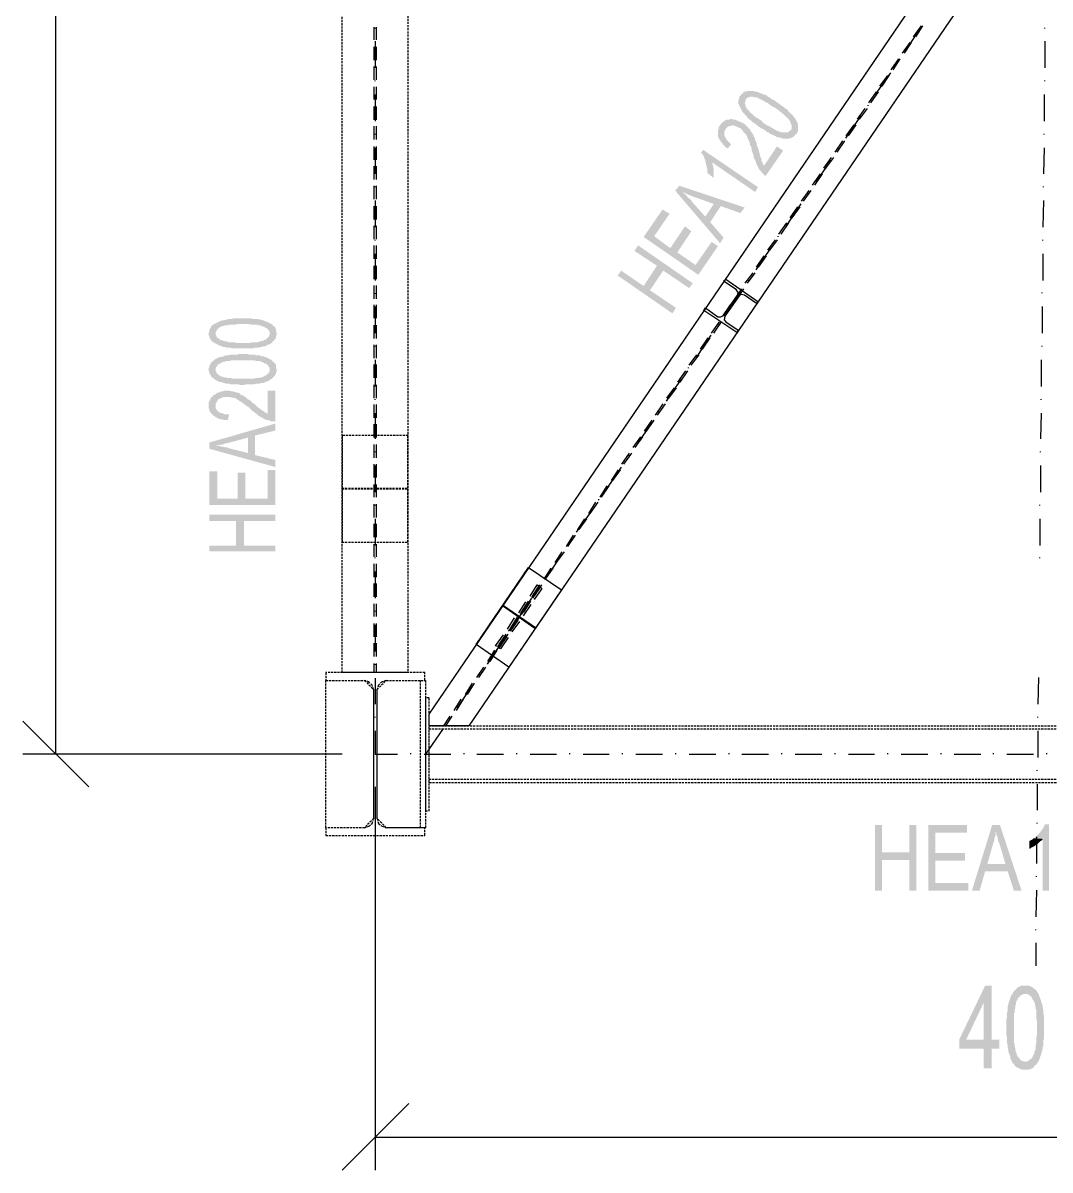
# Model space of a CAD drawing. Header units: metres. Extents: x 11 to 152679, y -40 to 137873.
# Drawn here: x 56058 to 59158, y 34102 to 37562 of the extents above; entities that cross this region are included whole.
import ezdxf

# ---------------------------------------------------------------- set-up
doc = ezdxf.new("R2010")
doc.units = ezdxf.units.M
doc.linetypes.add('HIDDEN', pattern=[9.525, 6.35, -3.175])
for name, color, linetype in [('CA3', 6, 'Continuous'), ('LAYER_1', 160, 'Continuous'), ('TR', 4, 'HIDDEN')]:
    doc.layers.add(name, color=color, linetype=linetype)

msp = doc.modelspace()

# ---------------------------------------------------------------- hatches: boundary and pattern name
at = {"layer": 'LAYER_1'}
for points in [[(58223.577, 37342.2588), (58221.4755, 37340.1401), (58219.3567, 37335.9199), (58219.3567, 37331.6824), (58217.238, 37327.4449), (58217.238, 37318.9872), (58223.577, 37306.2748), (58240.5269, 37331.6824), (58240.5269, 37333.8011), (58244.7643, 37335.9199), (58246.8658, 37338.0386), (58251.1033, 37338.0386), (58255.3408, 37340.1401), (58259.5782, 37340.1401), (58265.9172, 37338.0386), (58272.2734, 37338.0386), (58276.4937, 37335.9199), (58280.7311, 37333.8011), (58284.9686, 37331.6824), (58289.2061, 37329.5637), (58293.4435, 37327.4449), (58299.7825, 37323.2075), (58306.1387, 37321.106), (58310.3589, 37316.8685), (58323.0713, 37308.3936), (58325.1901, 37308.3936), (58331.5463, 37304.1733), (58337.8853, 37299.9359), (58342.1227, 37295.6984), (58348.4617, 37291.4609), (58356.9366, 37283.0032), (58361.1741, 37280.8845), (58363.2756, 37276.647), (58367.5131, 37274.5283), (58369.6318, 37270.2908), (58371.7505, 37268.1893), (58373.8693, 37263.9518), (58375.988, 37257.5956), (58378.1067, 37253.3582), (58378.1067, 37242.7817), (58375.988, 37238.5442), (58359.0554, 37213.1539), (58369.6318, 37213.1539), (58373.8693, 37215.2726), (58375.988, 37215.2726), (58380.2255, 37217.3741), (58384.463, 37219.4929), (58388.6832, 37223.7303), (58392.9207, 37227.9678), (58397.1409, 37236.4255), (58397.1409, 37257.5956), (58392.9207, 37266.0706), (58390.8019, 37270.2908), (58388.6832, 37274.5283), (58384.463, 37278.7657), (58382.327, 37283.0032), (58378.1067, 37287.2234), (58375.988, 37287.2234), (58373.8693, 37291.4609), (58369.6318, 37293.5796), (58367.5131, 37297.8171), (58363.2756, 37302.0546), (58359.0554, 37304.1733), (58354.8179, 37308.3936), (58348.4617, 37312.631), (58344.2242, 37314.7498), (58340.004, 37318.9872), (58333.6478, 37323.2075), (58331.5463, 37325.3262), (58325.1901, 37329.5637), (58318.8339, 37331.6824), (58314.5964, 37335.9199), (58310.3589, 37338.0386), (58306.1387, 37340.1401), (58301.9012, 37344.3776), (58297.681, 37346.4963), (58293.4435, 37346.4963), (58289.2061, 37348.6151), (58282.8499, 37350.7338), (58278.6296, 37352.8525), (58272.2734, 37354.9713), (58268.0359, 37354.9713), (58263.7985, 37357.09), (58244.7643, 37357.09), (58240.5269, 37354.9713), (58236.2894, 37354.9713), (58232.0519, 37352.8525), (58229.9332, 37348.6151), (58225.713, 37346.4963)], [(58223.577, 37306.2748), (58225.713, 37302.0546), (58229.9332, 37293.5796), (58234.1707, 37289.3422), (58238.3909, 37285.1219), (58238.3909, 37283.0032), (58242.6284, 37280.8845), (58244.7643, 37276.647), (58248.9846, 37272.4095), (58253.222, 37270.2908), (58257.4423, 37266.0706), (58261.6797, 37261.8331), (58265.9172, 37259.7144), (58272.2734, 37255.4769), (58276.4937, 37251.2567), (58282.8499, 37247.0192), (58284.9686, 37244.9005), (58291.3076, 37242.7817), (58297.681, 37238.5442), (58301.9012, 37234.3068), (58308.2574, 37232.2053), (58312.4949, 37227.9678), (58318.8339, 37225.8491), (58323.0713, 37223.7303), (58327.3088, 37221.6116), (58331.5463, 37219.4929), (58335.7665, 37217.3741), (58342.1227, 37217.3741), (58346.3602, 37215.2726), (58348.4617, 37215.2726), (58352.6992, 37213.1539), (58359.0554, 37213.1539), (58375.988, 37238.5442), (58373.8693, 37238.5442), (58369.6318, 37234.3068), (58365.4116, 37232.2053), (58346.3602, 37232.2053), (58344.2242, 37234.3068), (58340.004, 37234.3068), (58335.7665, 37236.4255), (58331.5463, 37238.5442), (58327.3088, 37240.663), (58320.9526, 37244.9005), (58316.7151, 37247.0192), (58310.3589, 37251.2567), (58304.02, 37253.3582), (58291.3076, 37261.8331), (58289.2061, 37266.0706), (58276.4937, 37274.5283), (58272.2734, 37276.647), (58265.9172, 37280.8845), (58261.6797, 37285.1219), (58257.4423, 37289.3422), (58253.222, 37291.4609), (58251.1033, 37295.6984), (58246.8658, 37299.9359), (58244.7643, 37302.0546), (58242.6284, 37304.1733), (58238.3909, 37312.631), (58238.3909, 37316.8685), (58236.2894, 37321.106), (58238.3909, 37325.3262), (58238.3909, 37327.4449), (58240.5269, 37331.6824)], [(58162.2026, 37253.3582), (58160.0839, 37251.2567), (58157.9651, 37247.0192), (58157.9651, 37242.7817), (58155.8464, 37238.5442), (58155.8464, 37219.4929), (58160.0839, 37211.0352), (58162.2026, 37208.9164), (58164.3213, 37204.679), (58168.5588, 37200.4415), (58170.6603, 37196.2213), (58174.8978, 37191.9838), (58179.1353, 37187.7463), (58185.4742, 37183.5088), (58196.0679, 37196.2213), (58191.8477, 37200.4415), (58187.6102, 37204.679), (58181.254, 37211.0352), (58179.1353, 37215.2726), (58174.8978, 37223.7303), (58174.8978, 37234.3068), (58179.1353, 37242.7817), (58198.1866, 37272.4095), (58193.9492, 37272.4095), (58189.7117, 37270.2908), (58181.254, 37270.2908), (58177.0165, 37268.1893), (58174.8978, 37266.0706), (58170.6603, 37263.9518), (58164.3213, 37257.5956)], [(58198.1866, 37272.4095), (58179.1353, 37242.7817), (58181.254, 37244.9005), (58185.4742, 37249.1379), (58189.7117, 37251.2567), (58193.9492, 37251.2567), (58198.1866, 37253.3582), (58202.4241, 37253.3582), (58208.7631, 37251.2567), (58213.0005, 37249.1379), (58217.238, 37247.0192), (58223.577, 37244.9005), (58225.713, 37242.7817), (58229.9332, 37238.5442), (58232.0519, 37234.3068), (58236.2894, 37230.0865), (58240.5269, 37225.8491), (58242.6284, 37221.6116), (58244.7643, 37217.3741), (58244.7643, 37215.2726), (58248.9846, 37206.7977), (58251.1033, 37202.5602), (58251.1033, 37198.34), (58253.222, 37194.1025), (58255.3408, 37189.8651), (58257.4423, 37183.5088), (58257.4423, 37177.1699), (58259.5782, 37172.9324), (58261.6797, 37166.5762), (58263.7985, 37162.356), (58263.7985, 37155.9998), (58268.0359, 37147.5248), (58270.1547, 37143.3046), (58270.1547, 37139.0671), (58272.2734, 37136.9484), (58276.4937, 37128.4734), (58278.6296, 37124.2532), (58280.7311, 37120.0157), (58284.9686, 37115.7783), (58287.0873, 37111.5408), (58289.2061, 37111.5408), (58291.3076, 37107.3206), (58295.545, 37103.0831), (58299.7825, 37100.9644), (58352.6992, 37177.1699), (58333.6478, 37189.8651), (58295.545, 37132.7109), (58291.3076, 37136.9484), (58289.2061, 37143.3046), (58287.0873, 37147.5248), (58287.0873, 37151.7623), (58284.9686, 37155.9998), (58282.8499, 37160.2372), (58282.8499, 37164.4575), (58278.6296, 37177.1699), (58278.6296, 37179.2886), (58276.4937, 37185.6276), (58274.3921, 37189.8651), (58272.2734, 37196.2213), (58272.2734, 37200.4415), (58270.1547, 37204.679), (58268.0359, 37208.9164), (58268.0359, 37213.1539), (58265.9172, 37217.3741), (58263.7985, 37219.4929), (58263.7985, 37221.6116), (58261.6797, 37225.8491), (58259.5782, 37230.0865), (58255.3408, 37234.3068), (58251.1033, 37242.7817), (58248.9846, 37244.9005), (58244.7643, 37249.1379), (58242.6284, 37251.2567), (58238.3909, 37255.4769), (58232.0519, 37259.7144), (58227.8145, 37261.8331), (58223.577, 37263.9518), (58217.238, 37266.0706), (58213.0005, 37268.1893), (58208.7631, 37270.2908), (58204.5256, 37270.2908)], [(58111.4047, 37179.2886), (58105.0485, 37170.8137), (58105.0485, 37168.6949), (58109.2859, 37166.5762), (58111.4047, 37162.356), (58113.5234, 37158.1185), (58115.6421, 37151.7623), (58117.7437, 37147.5248), (58117.7437, 37143.3046), (58119.8796, 37139.0671), (58119.8796, 37134.8296), (58121.9811, 37130.5922), (58121.9811, 37126.3719), (58124.0999, 37122.1345), (58138.931, 37141.1859), (58268.0359, 37052.2852), (58276.4937, 37067.0991)], [(58124.0999, 37122.1345), (58124.0999, 37109.4393), (58143.1512, 37094.6082), (58143.1512, 37122.1345), (58141.0325, 37128.4734), (58141.0325, 37132.7109), (58138.931, 37136.9484), (58138.931, 37141.1859)], [(58039.4366, 37071.3365), (58026.7242, 37056.5226), (58162.2026, 36897.7726), (58172.7963, 36914.7053), (58132.5576, 36961.2657), (58164.3213, 37009.9449), (58117.7437, 36978.1984), (58077.5394, 37022.6401), (58077.5394, 37024.7588), (58073.3019, 37028.9963), (58069.0645, 37033.2338), (58064.827, 37035.3525), (58062.7255, 37039.59), (58058.488, 37043.8102), (58054.2505, 37048.0477), (58050.0131, 37052.2852)], [(58039.4366, 37071.3365), (58050.0131, 37052.2852), (58054.2505, 37050.1664), (58058.488, 37048.0477), (58062.7255, 37045.929), (58066.963, 37043.8102), (58073.3019, 37041.6915), (58077.5394, 37039.59), (58083.8784, 37037.4713), (58090.2346, 37035.3525), (58143.1512, 37016.3011), (58117.7437, 36978.1984), (58164.3213, 37009.9449), (58223.577, 36988.7748), (58236.2894, 37005.7075)], [(57988.6387, 36999.3685), (57931.4846, 36916.8068), (58096.5908, 36802.5157), (58155.8464, 36889.2977), (58136.795, 36901.9929), (58088.1158, 36832.1436), (58033.0977, 36870.2463), (58075.4207, 36933.7567), (58056.3693, 36948.5706), (58011.9103, 36882.9415), (57963.2311, 36918.9255), (58009.8088, 36986.6733)], [(57914.5519, 36891.4164), (57903.9755, 36874.4838), (57971.7061, 36830.0248), (57931.4846, 36768.6505), (57990.7574, 36815.2109), (58069.0645, 36762.2942), (58079.6409, 36777.1082)], [(57863.754, 36815.2109), (57853.1603, 36800.397), (58018.2665, 36686.106), (58028.8602, 36703.0386), (57950.5359, 36755.9553), (57990.7574, 36815.2109), (57931.4846, 36768.6505)], [(56619.1616, 36624.7144), (56619.1616, 36620.4769), (56621.2631, 36616.2567), (56621.2631, 36614.1379), (56625.5005, 36605.663), (56627.6193, 36603.5442), (56631.8567, 36599.3068), (56636.077, 36597.2053), (56640.3145, 36595.0865), (56640.3145, 36631.0706), (56642.4332, 36633.1893), (56644.5519, 36637.4095), (56646.6707, 36639.5283), (56650.8909, 36643.7657), (56655.1284, 36645.8845), (56657.2643, 36645.8845), (56659.3658, 36648.0032), (56663.6033, 36648.0032), (56667.8408, 36650.1219), (56676.2985, 36650.1219), (56680.5359, 36652.2234), (56699.5873, 36652.2234), (56705.9435, 36654.3422), (56737.6901, 36654.3422), (56746.1478, 36652.2234), (56763.0977, 36652.2234), (56767.3179, 36650.1219), (56773.6741, 36650.1219), (56777.9116, 36648.0032), (56780.0131, 36648.0032), (56784.2505, 36645.8845), (56786.3693, 36645.8845), (56788.488, 36643.7657), (56792.7255, 36641.647), (56796.963, 36639.5283), (56799.0645, 36635.2908), (56801.1832, 36633.1893), (56803.3019, 36628.9518), (56803.3019, 36624.7144), (56805.4207, 36595.0865), (56809.6409, 36597.2053), (56811.7769, 36601.4255), (56816.0143, 36603.5442), (56818.1158, 36607.7817), (56820.2346, 36609.9005), (56822.3533, 36614.1379), (56822.3533, 36618.3582), (56824.472, 36620.4769), (56824.472, 36626.8331), (56822.3533, 36631.0706), (56822.3533, 36637.4095), (56820.2346, 36641.647), (56818.1158, 36645.8845), (56813.8784, 36648.0032), (56811.7769, 36650.1219), (56811.7769, 36652.2234), (56807.5394, 36654.3422), (56803.3019, 36656.4609), (56799.0645, 36658.5796), (56794.827, 36660.6984), (56788.488, 36662.8171), (56784.2505, 36664.9359), (56777.9116, 36667.0546), (56773.6741, 36667.0546), (56767.3179, 36669.1733), (56752.504, 36669.1733), (56746.1478, 36671.2748), (56693.2311, 36671.2748), (56688.9937, 36669.1733), (56678.4172, 36669.1733), (56674.1797, 36667.0546), (56669.9423, 36667.0546), (56663.6033, 36664.9359), (56659.3658, 36664.9359), (56653.0269, 36662.8171), (56648.7894, 36660.6984), (56644.5519, 36658.5796), (56640.3145, 36656.4609), (56636.077, 36654.3422), (56631.8567, 36652.2234), (56627.6193, 36648.0032), (56625.5005, 36645.8845), (56625.5005, 36643.7657), (56623.3818, 36641.647), (56621.2631, 36637.4095), (56621.2631, 36633.1893), (56619.1616, 36628.9518)], [(56640.3145, 36595.0865), (56644.5519, 36592.9678), (56648.7894, 36590.8491), (56653.0269, 36588.7303), (56659.3658, 36586.6116), (56663.6033, 36584.4929), (56669.9423, 36584.4929), (56674.1797, 36582.3741), (56684.7734, 36582.3741), (56691.1296, 36580.2726), (56752.504, 36580.2726), (56756.7242, 36582.3741), (56769.4366, 36582.3741), (56773.6741, 36584.4929), (56777.9116, 36584.4929), (56784.2505, 36586.6116), (56788.488, 36586.6116), (56792.7255, 36588.7303), (56796.963, 36590.8491), (56799.0645, 36592.9678), (56803.3019, 36592.9678), (56805.4207, 36595.0865), (56803.3019, 36624.7144), (56803.3019, 36620.4769), (56801.1832, 36618.3582), (56799.0645, 36614.1379), (56794.827, 36612.0192), (56792.7255, 36607.7817), (56786.3693, 36605.663), (56784.2505, 36603.5442), (56780.0131, 36603.5442), (56775.7756, 36601.4255), (56771.5554, 36601.4255), (56767.3179, 36599.3068), (56750.3853, 36599.3068), (56744.0463, 36597.2053), (56701.7061, 36597.2053), (56695.3499, 36599.3068), (56678.4172, 36599.3068), (56674.1797, 36601.4255), (56667.8408, 36601.4255), (56663.6033, 36603.5442), (56661.4846, 36603.5442), (56657.2643, 36605.663), (56653.0269, 36605.663), (56650.8909, 36609.9005), (56646.6707, 36612.0192), (56642.4332, 36614.1379), (56642.4332, 36618.3582), (56640.3145, 36622.5956), (56640.3145, 36624.7144)], [(56619.1616, 36516.7623), (56619.1616, 36512.5248), (56621.2631, 36508.3046), (56621.2631, 36504.0671), (56623.3818, 36501.9484), (56627.6193, 36493.4734), (56631.8567, 36491.3719), (56636.077, 36487.1345), (56640.3145, 36485.0157), (56640.3145, 36520.9998), (56642.4332, 36525.2372), (56644.5519, 36527.356), (56646.6707, 36531.5762), (56655.1284, 36535.8137), (56657.2643, 36537.9324), (56659.3658, 36537.9324), (56663.6033, 36540.0511), (56667.8408, 36540.0511), (56672.0782, 36542.1699), (56680.5359, 36542.1699), (56686.8921, 36544.2886), (56756.7242, 36544.2886), (56763.0977, 36542.1699), (56773.6741, 36542.1699), (56777.9116, 36540.0511), (56780.0131, 36540.0511), (56784.2505, 36537.9324), (56786.3693, 36535.8137), (56788.488, 36535.8137), (56792.7255, 36533.6949), (56796.963, 36529.4575), (56799.0645, 36527.356), (56801.1832, 36523.1185), (56803.3019, 36520.9998), (56803.3019, 36516.7623), (56805.4207, 36487.1345), (56809.6409, 36489.2532), (56811.7769, 36491.3719), (56816.0143, 36495.5922), (56818.1158, 36497.7109), (56820.2346, 36501.9484), (56822.3533, 36504.0671), (56822.3533, 36508.3046), (56824.472, 36512.5248), (56824.472, 36516.7623), (56822.3533, 36520.9998), (56822.3533, 36529.4575), (56820.2346, 36533.6949), (56818.1158, 36535.8137), (56813.8784, 36540.0511), (56807.5394, 36546.3901), (56803.3019, 36548.5088), (56799.0645, 36550.6276), (56794.827, 36552.7463), (56788.488, 36554.8651), (56784.2505, 36556.9838), (56777.9116, 36556.9838), (56773.6741, 36559.1025), (56763.0977, 36559.1025), (56758.8602, 36561.2213), (56741.9103, 36561.2213), (56735.5713, 36563.34), (56710.181, 36563.34), (56705.9435, 36561.2213), (56682.6547, 36561.2213), (56678.4172, 36559.1025), (56669.9423, 36559.1025), (56663.6033, 36556.9838), (56659.3658, 36554.8651), (56653.0269, 36554.8651), (56648.7894, 36552.7463), (56644.5519, 36550.6276), (56640.3145, 36548.5088), (56636.077, 36546.3901), (56631.8567, 36542.1699), (56627.6193, 36540.0511), (56623.3818, 36531.5762), (56621.2631, 36529.4575), (56621.2631, 36525.2372), (56619.1616, 36520.9998)], [(56640.3145, 36485.0157), (56644.5519, 36482.897), (56648.7894, 36480.7783), (56653.0269, 36478.6595), (56659.3658, 36478.6595), (56663.6033, 36476.5408), (56665.722, 36476.5408), (56669.9423, 36474.4393), (56680.5359, 36474.4393), (56684.7734, 36472.3206), (56708.045, 36472.3206), (56714.4012, 36470.2018), (56724.9949, 36470.2018), (56731.3339, 36472.3206), (56756.7242, 36472.3206), (56763.0977, 36474.4393), (56773.6741, 36474.4393), (56777.9116, 36476.5408), (56784.2505, 36476.5408), (56788.488, 36478.6595), (56792.7255, 36480.7783), (56796.963, 36480.7783), (56799.0645, 36482.897), (56803.3019, 36485.0157), (56805.4207, 36487.1345), (56803.3019, 36516.7623), (56803.3019, 36512.5248), (56801.1832, 36508.3046), (56799.0645, 36506.1859), (56794.827, 36501.9484), (56792.7255, 36499.8296), (56786.3693, 36497.7109), (56784.2505, 36495.5922), (56780.0131, 36493.4734), (56775.7756, 36493.4734), (56771.5554, 36491.3719), (56760.9617, 36491.3719), (56756.7242, 36489.2532), (56688.9937, 36489.2532), (56684.7734, 36491.3719), (56674.1797, 36491.3719), (56667.8408, 36493.4734), (56663.6033, 36493.4734), (56661.4846, 36495.5922), (56657.2643, 36495.5922), (56653.0269, 36497.7109), (56650.8909, 36499.8296), (56646.6707, 36501.9484), (56642.4332, 36506.1859), (56642.4332, 36508.3046), (56640.3145, 36512.5248), (56640.3145, 36516.7623)], [(56619.1616, 36408.8102), (56619.1616, 36400.3525), (56621.2631, 36396.1151), (56621.2631, 36391.8776), (56623.3818, 36389.7588), (56625.5005, 36385.5386), (56627.6193, 36383.4199), (56631.8567, 36379.1824), (56633.9755, 36377.0637), (56638.213, 36374.9449), (56640.3145, 36372.8262), (56644.5519, 36370.7075), (56648.7894, 36368.606), (56655.1284, 36366.4872), (56659.3658, 36366.4872), (56665.722, 36364.3685), (56676.2985, 36364.3685), (56680.5359, 36381.3011), (56667.8408, 36381.3011), (56663.6033, 36383.4199), (56659.3658, 36385.5386), (56655.1284, 36385.5386), (56650.8909, 36387.6401), (56648.7894, 36389.7588), (56644.5519, 36393.9963), (56642.4332, 36396.1151), (56640.3145, 36400.3525), (56640.3145, 36442.6755), (56636.077, 36440.5568), (56631.8567, 36438.4553), (56629.738, 36434.2178), (56625.5005, 36432.0991), (56623.3818, 36427.8616), (56623.3818, 36425.7429), (56621.2631, 36421.5226), (56619.1616, 36417.2852), (56619.1616, 36413.0477)], [(56640.3145, 36442.6755), (56640.3145, 36408.8102), (56640.3145, 36415.1664), (56642.4332, 36417.2852), (56644.5519, 36421.5226), (56646.6707, 36425.7429), (56648.7894, 36427.8616), (56650.8909, 36427.8616), (56655.1284, 36429.9803), (56663.6033, 36434.2178), (56682.6547, 36434.2178), (56688.9937, 36432.0991), (56693.2311, 36432.0991), (56699.5873, 36429.9803), (56703.8076, 36427.8616), (56705.9435, 36425.7429), (56710.181, 36423.6241), (56712.2825, 36421.5226), (56716.52, 36419.4039), (56720.7574, 36417.2852), (56724.9949, 36413.0477), (56729.2151, 36410.929), (56733.4526, 36406.6915), (56737.6901, 36404.59), (56741.9103, 36400.3525), (56746.1478, 36396.1151), (56750.3853, 36391.8776), (56754.6227, 36389.7588), (56758.8602, 36385.5386), (56763.0977, 36383.4199), (56765.1992, 36381.3011), (56769.4366, 36377.0637), (56773.6741, 36374.9449), (56775.7756, 36372.8262), (56780.0131, 36372.8262), (56784.2505, 36368.606), (56788.488, 36366.4872), (56792.7255, 36364.3685), (56799.0645, 36364.3685), (56803.3019, 36362.2498), (56809.6409, 36360.131), (56820.2346, 36360.131), (56820.2346, 36453.2692), (56796.963, 36453.2692), (56796.963, 36383.4199), (56792.7255, 36385.5386), (56788.488, 36387.6401), (56784.2505, 36391.8776), (56782.1318, 36391.8776), (56780.0131, 36393.9963), (56775.7756, 36396.1151), (56771.5554, 36400.3525), (56767.3179, 36402.4713), (56763.0977, 36406.6915), (56758.8602, 36410.929), (56756.7242, 36413.0477), (56752.504, 36415.1664), (56748.2665, 36419.4039), (56744.0463, 36423.6241), (56739.8088, 36425.7429), (56735.5713, 36427.8616), (56731.3339, 36432.0991), (56729.2151, 36434.2178), (56724.9949, 36436.3365), (56722.8589, 36438.4553), (56720.7574, 36438.4553), (56716.52, 36440.5568), (56712.2825, 36444.7942), (56708.045, 36446.913), (56703.8076, 36446.913), (56699.5873, 36449.0317), (56697.4686, 36449.0317), (56691.1296, 36451.1505), (56686.8921, 36451.1505), (56680.5359, 36453.2692), (56667.8408, 36453.2692), (56663.6033, 36451.1505), (56657.2643, 36451.1505), (56653.0269, 36449.0317), (56648.7894, 36446.913), (56644.5519, 36446.913)], [(56621.2631, 36296.6379), (56640.3145, 36286.0442), (56644.5519, 36288.163), (56648.7894, 36288.163), (56655.1284, 36290.2817), (56659.3658, 36290.2817), (56665.722, 36292.4005), (56669.9423, 36294.5192), (56676.2985, 36294.5192), (56682.6547, 36296.6379), (56737.6901, 36311.4518), (56737.6901, 36264.8741), (56758.8602, 36317.7908), (56820.2346, 36332.6219), (56820.2346, 36353.7748)], [(56621.2631, 36296.6379), (56621.2631, 36277.5865), (56820.2346, 36222.5511), (56820.2346, 36243.7213), (56758.8602, 36258.5352), (56758.8602, 36317.7908), (56737.6901, 36264.8741), (56678.4172, 36279.7053), (56674.1797, 36281.8068), (56667.8408, 36281.8068), (56663.6033, 36283.9255), (56657.2643, 36283.9255), (56653.0269, 36286.0442), (56640.3145, 36286.0442)], [(56621.2631, 36209.856), (56621.2631, 36108.2429), (56820.2346, 36108.2429), (56820.2346, 36214.0762), (56796.963, 36214.0762), (56796.963, 36127.2942), (56729.2151, 36127.2942), (56729.2151, 36205.6185), (56705.9435, 36205.6185), (56705.9435, 36127.2942), (56644.5519, 36127.2942), (56644.5519, 36209.856)], [(56621.2631, 36078.6151), (56621.2631, 36059.5637), (56701.7061, 36059.5637), (56701.7061, 35985.4769), (56724.9949, 36059.5637), (56820.2346, 36059.5637), (56820.2346, 36078.6151)], [(56621.2631, 35985.4769), (56621.2631, 35968.5442), (56820.2346, 35968.5442), (56820.2346, 35985.4769), (56724.9949, 35985.4769), (56724.9949, 36059.5637), (56701.7061, 35985.4769)], [(58651.1478, 35143.0477), (58629.9949, 35143.0477), (58629.9949, 34944.0762), (58651.1478, 34944.0762), (58651.1478, 35037.2144), (58733.6923, 35037.2144), (58651.1478, 35060.5032)], [(58754.8796, 35143.0477), (58733.6923, 35143.0477), (58733.6923, 35060.5032), (58651.1478, 35060.5032), (58733.6923, 35037.2144), (58733.6923, 34944.0762), (58754.8796, 34944.0762)], [(58907.2734, 35143.0477), (58790.8464, 35143.0477), (58790.8464, 34944.0762), (58911.4937, 34944.0762), (58911.4937, 34967.3651), (58812.0165, 34967.3651), (58812.0165, 35035.0956), (58900.9172, 35035.0956), (58900.9172, 35058.3845), (58812.0165, 35058.3845), (58812.0165, 35119.7588), (58907.2734, 35119.7588)], [(59006.7505, 35143.0477), (58983.4617, 35143.0477), (58922.0873, 34944.0762), (58945.3589, 34944.0762), (58962.3088, 35003.3491), (59030.0394, 35003.3491), (58968.6478, 35024.5192), (58985.5977, 35083.7748), (58985.5977, 35085.8936), (58987.6992, 35090.131), (58989.8179, 35096.4872), (58989.8179, 35100.7075), (58991.9366, 35107.0637), (58994.0554, 35111.3011), (58994.0554, 35121.8776)], [(59006.7505, 35143.0477), (58994.0554, 35121.8776), (58996.1741, 35119.7588), (58996.1741, 35113.4199), (59000.4116, 35104.9449), (59000.4116, 35098.606), (59002.5131, 35092.2498), (59004.6318, 35088.0123), (59006.7505, 35081.6733), (59023.6832, 35024.5192), (58968.6478, 35024.5192), (59030.0394, 35003.3491), (59049.0908, 34944.0762), (59072.3796, 34944.0762)], [(59154.9241, 35145.1664), (59142.2117, 35145.1664), (59142.2117, 35143.0477), (59140.1102, 35138.8102), (59137.9742, 35134.59), (59135.8727, 35130.3525), (59131.6353, 35126.1151), (59129.5165, 35121.8776), (59125.2963, 35117.6401), (59116.8213, 35109.1824), (59112.5839, 35104.9449), (59108.3464, 35102.8262), (59135.8727, 35100.7075), (59135.8727, 34944.0762), (59154.9241, 34944.0762)], [(59108.3464, 35102.8262), (59104.1089, 35098.606), (59099.8887, 35096.4872), (59095.6512, 35094.3685), (59095.6512, 35071.0796), (59097.77, 35071.0796), (59099.8887, 35073.1984), (59104.1089, 35075.3171), (59108.3464, 35077.4359), (59112.5839, 35079.5546), (59116.8213, 35083.7748), (59121.0588, 35085.8936), (59125.2963, 35090.131), (59129.5165, 35094.3685), (59133.754, 35096.4872), (59135.8727, 35100.7075)], [(58981.3602, 34658.34), (58962.3088, 34658.34), (58883.9846, 34495.3525), (58883.9846, 34467.8262), (58958.0713, 34467.8262), (58958.0713, 34408.5706), (58981.3602, 34408.5706), (58981.3602, 34467.8262), (59004.6318, 34467.8262), (59004.6318, 34495.3525), (58905.1547, 34495.3525), (58958.0713, 34607.5248)], [(58981.3602, 34658.34), (58958.0713, 34607.5248), (58958.0713, 34495.3525), (58905.1547, 34495.3525), (58981.3602, 34495.3525)], [(59082.9561, 34658.34), (59072.3796, 34658.34), (59068.1421, 34656.2213), (59063.9047, 34654.1025), (59059.6672, 34651.9838), (59055.4297, 34647.7463), (59051.1923, 34643.5088), (59046.972, 34639.2886), (59044.8533, 34632.9324), (59089.295, 34632.9324), (59093.5325, 34630.8137), (59097.77, 34626.5762), (59102.0074, 34624.4575), (59104.1089, 34618.1185), (59108.3464, 34613.881), (59108.3464, 34611.7623), (59112.5839, 34603.3046), (59112.5839, 34599.0671), (59114.7026, 34594.8296), (59114.7026, 34588.4734), (59116.8213, 34582.1345), (59116.8213, 34558.8456), (59118.9401, 34550.3879), (59118.9401, 34510.1664), (59116.8213, 34501.6915), (59116.8213, 34486.8776), (59114.7026, 34478.4199), (59114.7026, 34467.8262), (59112.5839, 34461.4872), (59110.4651, 34457.2498), (59110.4651, 34453.0123), (59108.3464, 34448.7748), (59106.2449, 34446.6733), (59104.1089, 34440.3171), (59099.8887, 34436.0796), (59095.6512, 34433.9609), (59091.431, 34429.7234), (59087.1935, 34429.7234), (59082.9561, 34427.6219), (59044.8533, 34425.5032), (59049.0908, 34421.2657), (59051.1923, 34417.0283), (59055.4297, 34412.7908), (59059.6672, 34410.6893), (59063.9047, 34408.5706), (59068.1421, 34406.4518), (59072.3796, 34404.3331), (59093.5325, 34404.3331), (59099.8887, 34406.4518), (59104.1089, 34408.5706), (59108.3464, 34410.6893), (59110.4651, 34414.9095), (59114.7026, 34419.147), (59116.8213, 34419.147), (59118.9401, 34423.3845), (59123.1603, 34429.7234), (59125.2963, 34433.9609), (59127.3978, 34440.3171), (59129.5165, 34446.6733), (59131.6353, 34453.0123), (59133.754, 34459.3685), (59133.754, 34461.4872), (59135.8727, 34467.8262), (59135.8727, 34472.0637), (59137.9742, 34478.4199), (59137.9742, 34493.2338), (59140.1102, 34499.59), (59140.1102, 34565.2018), (59137.9742, 34573.6595), (59137.9742, 34584.2532), (59135.8727, 34590.5922), (59135.8727, 34596.9484), (59133.754, 34603.3046), (59131.6353, 34609.6436), (59129.5165, 34615.9998), (59127.3978, 34622.356), (59125.2963, 34626.5762), (59123.1603, 34632.9324), (59118.9401, 34639.2886), (59116.8213, 34643.5088), (59112.5839, 34647.7463), (59108.3464, 34649.8651), (59106.2449, 34651.9838), (59102.0074, 34654.1025), (59097.77, 34656.2213), (59093.5325, 34658.34), (59089.295, 34658.34)], [(59044.8533, 34632.9324), (59040.6158, 34628.6949), (59038.5143, 34622.356), (59036.3784, 34615.9998), (59034.2769, 34609.6436), (59032.1409, 34603.3046), (59032.1409, 34601.1859), (59030.0394, 34594.8296), (59030.0394, 34582.1345), (59027.9207, 34575.7783), (59027.9207, 34563.0831), (59025.8019, 34554.6082), (59025.8019, 34510.1664), (59027.9207, 34501.6915), (59027.9207, 34486.8776), (59030.0394, 34478.4199), (59030.0394, 34472.0637), (59032.1409, 34465.7075), (59032.1409, 34459.3685), (59034.2769, 34453.0123), (59036.3784, 34448.7748), (59038.5143, 34442.4359), (59038.5143, 34438.1984), (59042.7346, 34429.7234), (59044.8533, 34425.5032), (59082.9561, 34427.6219), (59080.8373, 34429.7234), (59076.5999, 34429.7234), (59068.1421, 34433.9609), (59066.0234, 34438.1984), (59061.7859, 34442.4359), (59057.5485, 34448.7748), (59057.5485, 34453.0123), (59055.4297, 34457.2498), (59053.3282, 34463.606), (59053.3282, 34467.8262), (59051.1923, 34474.1824), (59051.1923, 34480.5386), (59049.0908, 34486.8776), (59049.0908, 34571.5408), (59051.1923, 34577.897), (59051.1923, 34584.2532), (59053.3282, 34590.5922), (59053.3282, 34596.9484), (59055.4297, 34603.3046), (59055.4297, 34607.5248), (59061.7859, 34620.2372), (59066.0234, 34624.4575), (59070.2437, 34628.6949), (59074.4811, 34630.8137), (59078.7186, 34632.9324), (59082.9561, 34632.9324)]]:
    msp.add_hatch(color=7, dxfattribs=at).paths.add_polyline_path(points, is_closed=False)

# ---------------------------------------------------------------- linework, layer by layer
at = {"layer": 'CA3'}
msp.add_lwpolyline([(57283.7894, 35477.4803), (60894.8179, 40771.2657), (61015.4651, 40771.2657), (61015.4651, 40735.2817), (57404.4366, 35441.4963), (57283.7894, 35441.4963)], close=True, dxfattribs=at)
at = {"layer": 'LAYER_1', "color": 7}
for p, q in [((56157.7255, 35356.8331), (56157.7255, 40855.929)), ((57118.6832, 37511.6025), (57118.6832, 37549.7053)), ((57125.0394, 37511.6025), (57125.0394, 37549.7053)), ((58746.4047, 37520.0602), (58769.6935, 37553.9255)), ((58752.7437, 37520.0602), (58773.931, 37553.9255)), ((57120.8019, 37545.4678), (57120.8019, 37547.5865)), ((58765.4561, 37545.4678), (58721.0143, 37477.7372)), ((59142.2117, 37545.4678), (59142.2117, 37547.5865)), ((57118.6832, 37450.2109), (57118.6832, 37490.4324)), ((57120.8019, 37507.3651), (57120.8019, 37426.9393)), ((57125.0394, 37450.2109), (57125.0394, 37490.4324)), ((58712.5394, 37471.381), (58735.8282, 37503.1276)), ((58718.8784, 37471.381), (58740.0485, 37503.1276)), ((59142.2117, 37507.3651), (59142.2117, 37426.9393)), ((58678.6741, 37420.5831), (58701.963, 37454.4484)), ((58685.0131, 37420.5831), (58706.1832, 37454.4484)), ((58697.7255, 37445.9734), (58697.7255, 37448.0922)), ((57118.6832, 37390.9553), (57118.6832, 37431.1595)), ((57125.0394, 37390.9553), (57125.0394, 37431.1595)), ((58676.5554, 37412.1082), (58629.9949, 37346.4963)), ((57120.8019, 37386.7178), (57120.8019, 37388.8365)), ((58644.8088, 37371.9039), (58668.0977, 37403.6505)), ((58651.1478, 37371.9039), (58672.3179, 37403.6505)), ((59142.2117, 37386.7178), (59142.2117, 37388.8365)), ((57118.6832, 37331.6824), (57118.6832, 37369.7852)), ((57120.8019, 37346.4963), (57120.8019, 37266.0706)), ((57125.0394, 37331.6824), (57125.0394, 37369.7852)), ((58610.9435, 37321.106), (58634.2151, 37354.9713)), ((58617.2825, 37321.106), (58640.5713, 37354.9713)), ((59140.1102, 37346.4963), (59140.1102, 37266.0706)), ((57118.6832, 37270.2908), (57118.6832, 37310.5123)), ((57125.0394, 37270.2908), (57125.0394, 37310.5123)), ((58608.8076, 37312.631), (58608.8076, 37314.7498)), ((58585.5359, 37280.8845), (58541.077, 37215.2726)), ((58577.0782, 37272.4095), (58600.3499, 37304.1733)), ((58583.4172, 37272.4095), (58606.7061, 37304.1733)), ((57118.6832, 37211.0352), (57118.6832, 37251.2567)), ((57125.0394, 37211.0352), (57125.0394, 37251.2567)), ((58543.213, 37221.6116), (58566.4846, 37255.4769)), ((58549.5519, 37221.6116), (58572.8408, 37255.4769)), ((57120.8019, 37225.8491), (57120.8019, 37227.9678)), ((58509.3477, 37172.9324), (58532.6193, 37206.7977)), ((58515.6866, 37172.9324), (58538.9755, 37206.7977)), ((59140.1102, 37225.8491), (59140.1102, 37227.9678)), ((57118.6832, 37149.6436), (57118.6832, 37189.8651)), ((57120.8019, 37185.6276), (57120.8019, 37107.3206)), ((57125.0394, 37149.6436), (57125.0394, 37189.8651)), ((58517.8054, 37181.3901), (58517.8054, 37183.5088)), ((59140.1102, 37185.6276), (59137.9742, 37107.3206)), ((58496.6353, 37147.5248), (58450.0576, 37081.913)), ((58475.4651, 37124.2532), (58498.754, 37155.9998)), ((58481.8213, 37124.2532), (58505.1102, 37155.9998)), ((57118.6832, 37090.3879), (57118.6832, 37130.5922)), ((57125.0394, 37090.3879), (57125.0394, 37130.5922)), ((58441.5999, 37073.4553), (58464.8887, 37107.3206)), ((58447.9561, 37073.4553), (58471.2449, 37107.3206)), ((57118.6832, 37031.1151), (57118.6832, 37071.3365)), ((57120.8019, 37067.0991), (57120.8019, 37069.2178)), ((57125.0394, 37031.1151), (57125.0394, 37071.3365)), ((59137.9742, 37067.0991), (59137.9742, 37069.2178)), ((58407.7346, 37024.7588), (58431.0234, 37056.5226)), ((58414.0908, 37024.7588), (58437.3796, 37056.5226)), ((58428.9047, 37048.0477), (58428.9047, 37050.1664)), ((57118.6832, 36969.7234), (57118.6832, 37009.9449)), ((57120.8019, 37026.8776), (57120.8019, 36946.4518)), ((57125.0394, 36969.7234), (57125.0394, 37009.9449)), ((58405.6158, 37016.3011), (58361.1741, 36950.6893)), ((58373.8693, 36973.9609), (58397.1409, 37007.8262)), ((58380.2255, 36973.9609), (58403.5143, 37007.8262)), ((59137.9742, 37026.8776), (59135.8727, 36946.4518)), ((57118.6832, 36910.4678), (57118.6832, 36950.6893)), ((57125.0394, 36910.4678), (57125.0394, 36950.6893)), ((58340.004, 36925.2817), (58363.2756, 36959.147)), ((58346.3602, 36925.2817), (58369.6318, 36959.147)), ((57120.8019, 36906.2303), (57120.8019, 36908.3491)), ((58306.1387, 36876.6025), (58329.4103, 36908.3491)), ((58312.4949, 36876.6025), (58335.7665, 36908.3491)), ((58337.8853, 36916.8068), (58337.8853, 36918.9255)), ((59135.8727, 36906.2303), (59135.8727, 36908.3491)), ((57118.6832, 36851.1949), (57118.6832, 36891.4164)), ((57120.8019, 36866.0088), (57120.8019, 36785.5831)), ((57125.0394, 36851.1949), (57125.0394, 36891.4164)), ((58314.5964, 36882.9415), (58270.1547, 36817.3296)), ((58272.2734, 36825.8046), (58295.545, 36859.6699)), ((58278.6296, 36825.8046), (58301.9012, 36859.6699)), ((59135.8727, 36866.0088), (59135.8727, 36785.5831)), ((57118.6832, 36789.8206), (57118.6832, 36830.0248)), ((57125.0394, 36789.8206), (57125.0394, 36830.0248)), ((58238.3909, 36777.1082), (58261.6797, 36808.8719)), ((58244.7643, 36777.1082), (58268.0359, 36808.8719)), ((57118.6832, 36730.5477), (57118.6832, 36770.7692)), ((57125.0394, 36730.5477), (57125.0394, 36770.7692)), ((58204.5256, 36726.3102), (58227.8145, 36760.1755)), ((58210.8818, 36726.3102), (58234.1707, 36760.1755)), ((58246.8658, 36785.5831), (58246.8658, 36787.7018)), ((57120.8019, 36745.3616), (57120.8019, 36747.4803)), ((58225.713, 36751.7178), (58179.1353, 36686.106)), ((59133.754, 36747.4803), (59133.754, 36749.5991)), ((57118.6832, 36671.2748), (57118.6832, 36711.4963)), ((57120.8019, 36707.2588), (57120.8019, 36626.8331)), ((57125.0394, 36671.2748), (57125.0394, 36711.4963)), ((58170.6603, 36677.631), (58193.9492, 36711.4963)), ((58177.0165, 36677.631), (58200.3054, 36711.4963)), ((59133.754, 36707.2588), (59133.754, 36626.8331)), ((57118.6832, 36609.9005), (57118.6832, 36650.1219)), ((57125.0394, 36609.9005), (57125.0394, 36650.1219)), ((58136.795, 36626.8331), (58160.0839, 36660.6984)), ((58143.1512, 36626.8331), (58166.4401, 36660.6984)), ((58157.9651, 36652.2234), (58157.9651, 36654.3422)), ((58134.6935, 36620.4769), (58090.2346, 36552.7463)), ((57118.6832, 36550.6276), (57118.6832, 36590.8491)), ((57120.8019, 36586.6116), (57120.8019, 36588.7303)), ((57125.0394, 36550.6276), (57125.0394, 36590.8491)), ((58102.9297, 36578.1539), (58126.2186, 36612.0192)), ((58109.2859, 36578.1539), (58132.5576, 36612.0192)), ((59133.754, 36586.6116), (59133.754, 36588.7303)), ((57120.8019, 36546.3901), (57120.8019, 36465.9644)), ((58069.0645, 36529.4575), (58092.3533, 36561.2213)), ((58075.4207, 36529.4575), (58098.6923, 36561.2213)), ((59131.6353, 36546.3901), (59131.6353, 36465.9644)), ((57118.6832, 36491.3719), (57118.6832, 36531.5762)), ((57125.0394, 36491.3719), (57125.0394, 36531.5762)), ((58035.1992, 36478.6595), (58058.488, 36512.5248)), ((58041.5554, 36478.6595), (58064.827, 36512.5248)), ((58066.963, 36520.9998), (58066.963, 36523.1185)), ((58043.6741, 36487.1345), (57999.2151, 36421.5226)), ((57118.6832, 36429.9803), (57118.6832, 36470.2018)), ((57125.0394, 36429.9803), (57125.0394, 36470.2018)), ((58001.3339, 36429.9803), (58024.6227, 36461.7269)), ((58007.6901, 36429.9803), (58030.9617, 36461.7269)), ((57118.6832, 36370.7075), (57118.6832, 36410.929)), ((57120.8019, 36425.7429), (57120.8019, 36427.8616)), ((57125.0394, 36370.7075), (57125.0394, 36410.929)), ((57967.4686, 36379.1824), (57990.7574, 36413.0477)), ((57973.8076, 36379.1824), (57997.0964, 36413.0477)), ((59131.6353, 36425.7429), (59131.6353, 36427.8616)), ((57120.8019, 36385.5386), (57120.8019, 36307.2144)), ((57978.045, 36387.6401), (57978.045, 36389.7588)), ((59131.6353, 36385.5386), (59129.5165, 36307.2144)), ((57118.6832, 36311.4518), (57118.6832, 36351.6733)), ((57125.0394, 36311.4518), (57125.0394, 36351.6733)), ((57954.7734, 36355.8936), (57910.3145, 36288.163)), ((57933.6033, 36330.5032), (57956.8921, 36364.3685)), ((57939.9423, 36330.5032), (57963.2311, 36364.3685)), ((57899.738, 36281.8068), (57923.0269, 36313.5706)), ((57906.077, 36281.8068), (57929.3658, 36313.5706)), ((57118.6832, 36250.0602), (57118.6832, 36290.2817)), ((57120.8019, 36266.9929), (57120.8019, 36269.1116)), ((57125.0394, 36250.0602), (57125.0394, 36290.2817)), ((59129.5165, 36266.9929), (59129.5165, 36269.1116)), ((57865.8727, 36231.0088), (57889.1616, 36264.8741)), ((57872.2117, 36231.0088), (57895.5005, 36264.8741)), ((57887.0256, 36256.4164), (57887.0256, 36258.5352)), ((57118.6832, 36190.8046), (57118.6832, 36231.0088)), ((57120.8019, 36226.7886), (57120.8019, 36146.3456)), ((57125.0394, 36190.8046), (57125.0394, 36231.0088)), ((57863.754, 36222.5511), (57819.295, 36156.9393)), ((57834.1089, 36182.3296), (57855.2963, 36214.0762)), ((57838.3464, 36182.3296), (57861.6353, 36214.0762)), ((59129.5165, 36226.7886), (59129.5165, 36146.3456)), ((57118.6832, 36131.5317), (57118.6832, 36169.6345)), ((57125.0394, 36131.5317), (57125.0394, 36169.6345)), ((57800.2437, 36131.5317), (57821.431, 36165.397)), ((57804.4811, 36131.5317), (57827.77, 36165.397)), ((57118.6832, 36070.1401), (57118.6832, 36110.3616)), ((57120.8019, 36106.1241), (57120.8019, 36108.2429)), ((57125.0394, 36070.1401), (57125.0394, 36110.3616)), ((57766.3784, 36082.8525), (57787.5485, 36116.7178)), ((57770.6158, 36082.8525), (57793.9047, 36116.7178)), ((57796.0234, 36123.0568), (57796.0234, 36125.1755)), ((59127.3978, 36106.1241), (59127.3978, 36108.2429)), ((57120.8019, 36065.9199), (57120.8019, 35985.4769)), ((57774.8533, 36091.3102), (57728.2756, 36025.6984)), ((57732.5131, 36034.1733), (57753.6832, 36065.9199)), ((57736.7505, 36034.1733), (57760.0394, 36065.9199)), ((59127.3978, 36065.9199), (59127.3978, 35985.4769)), ((57118.6832, 36010.8845), (57118.6832, 36051.106)), ((57125.0394, 36010.8845), (57125.0394, 36051.106)), ((57698.6478, 35983.3582), (57719.8179, 36017.2234)), ((57702.8853, 35983.3582), (57726.1741, 36017.2234)), ((57707.1227, 35991.8331), (57707.1227, 35993.9518)), ((57118.6832, 35951.6116), (57118.6832, 35989.7144)), ((57125.0394, 35951.6116), (57125.0394, 35989.7144)), ((57683.8339, 35957.9678), (57639.3921, 35892.356)), ((57664.7825, 35934.679), (57685.9526, 35966.4255)), ((57669.02, 35934.679), (57692.3088, 35966.4255)), ((57118.6832, 35890.2372), (57118.6832, 35930.4415)), ((57120.8019, 35947.3741), (57120.8019, 35949.4929)), ((57125.0394, 35890.2372), (57125.0394, 35930.4415)), ((59127.3978, 35947.3741), (59127.3978, 35949.4929)), ((57120.8019, 35907.1699), (57120.8019, 35826.7269)), ((57630.9172, 35883.881), (57652.0873, 35917.7463)), ((57635.1547, 35883.881), (57658.4435, 35917.7463)), ((57118.6832, 35830.9644), (57118.6832, 35871.1859)), ((57125.0394, 35830.9644), (57125.0394, 35871.1859)), ((57588.577, 35833.0831), (57609.7643, 35866.9484)), ((57597.0519, 35835.2018), (57618.222, 35866.9484)), ((57597.0519, 35826.7269), (57620.3408, 35860.5922)), ((57603.3909, 35835.2018), (57624.5782, 35866.9484)), ((57616.1033, 35860.5922), (57616.1033, 35862.7109)), ((57592.8145, 35826.7269), (57548.3727, 35761.1151)), ((57118.6832, 35771.6915), (57118.6832, 35809.7942)), ((57120.8019, 35786.5226), (57120.8019, 35788.6241)), ((57125.0394, 35771.6915), (57125.0394, 35809.7942)), ((57605.5269, 35737.8262), (57506.0325, 35805.5568)), ((57603.3909, 35735.7075), (57506.0325, 35803.4553)), ((57554.7117, 35782.2852), (57575.8818, 35816.1505)), ((57582.238, 35811.913), (57558.9492, 35780.1664)), ((57563.1866, 35784.4039), (57584.3567, 35818.2692)), ((57563.1866, 35778.0477), (57586.4755, 35809.7942)), ((57590.713, 35807.6755), (57567.4241, 35773.8102)), ((57569.5256, 35784.4039), (57590.713, 35818.2692)), ((57118.6832, 35710.3171), (57118.6832, 35750.5386)), ((57125.0394, 35710.3171), (57125.0394, 35750.5386)), ((57520.8464, 35733.606), (57542.0165, 35767.4713)), ((57548.3727, 35763.2338), (57525.0839, 35729.3685)), ((57529.3213, 35735.7075), (57550.4742, 35769.59)), ((57529.3213, 35727.2498), (57552.6102, 35761.1151)), ((57556.8477, 35756.8776), (57533.5588, 35725.131)), ((57535.6603, 35735.7075), (57556.8477, 35769.59)), ((57120.8019, 35746.3011), (57120.8019, 35665.8582)), ((57495.4561, 35687.0283), (57516.6089, 35718.7748)), ((57501.795, 35687.0283), (57522.9651, 35718.7748)), ((57525.0839, 35727.2498), (57525.0839, 35729.3685)), ((57118.6832, 35651.0442), (57118.6832, 35691.2657)), ((57125.0394, 35651.0442), (57125.0394, 35691.2657)), ((57503.931, 35695.5032), (57459.472, 35627.7726)), ((57461.5908, 35636.2303), (57482.7437, 35670.0956)), ((57467.9297, 35636.2303), (57489.0999, 35670.0956)), ((57118.6832, 35602.3651), (57118.6832, 35629.8741)), ((57120.8019, 35625.6539), (57120.8019, 35627.7726)), ((57125.0394, 35602.3651), (57125.0394, 35629.8741)), ((57427.7255, 35587.5511), (57448.8784, 35619.2977)), ((57434.0645, 35587.5511), (57455.2346, 35619.2977)), ((57120.8019, 35585.4324), (57120.8019, 35507.1082)), ((57436.1832, 35596.0088), (57436.1832, 35598.1276)), ((59123.1603, 35587.5511), (59121.0588, 35507.1082)), ((57116.5645, 35551.5671), (57116.5645, 35162.0991)), ((57127.1409, 35162.0991), (57127.1409, 35551.5671)), ((57412.9116, 35562.1436), (57368.4526, 35496.5317)), ((57393.8602, 35536.7532), (57415.0131, 35570.6185)), ((57400.1992, 35536.7532), (57421.3693, 35570.6185)), ((57359.9949, 35488.0568), (57381.1478, 35521.9393)), ((57366.3339, 35488.0568), (57387.504, 35521.9393)), ((56058.2311, 35456.3102), (56257.2026, 35257.356)), ((57120.8019, 35466.9039), (57120.8019, 35469.0226)), ((57328.2311, 35441.4963), (57347.2825, 35471.1241)), ((57334.5873, 35441.4963), (57353.6387, 35471.1241)), ((57345.181, 35462.6664), (57345.181, 35464.7852)), ((59121.0588, 35466.9039), (59121.0588, 35469.0226)), ((57323.9937, 35430.9199), (57273.213, 35356.8331)), ((59121.0588, 35426.6824), (59121.0588, 35346.2567)), ((57021.3076, 35356.8331), (56058.2311, 35356.8331)), ((57228.754, 35356.8331), (57228.754, 35358.9518)), ((57268.9755, 35356.8331), (57349.4012, 35356.8331)), ((57389.6227, 35356.8331), (57389.6227, 35358.9518)), ((57427.7255, 35356.8331), (57508.1512, 35356.8331)), ((57548.3727, 35356.8331), (57548.3727, 35358.9518)), ((57588.577, 35356.8331), (57669.02, 35356.8331)), ((57709.2242, 35356.8331), (57709.2242, 35358.9518)), ((57749.463, 35356.8331), (57827.77, 35356.8331)), ((57867.9742, 35356.8331), (57867.9742, 35358.9518)), ((57908.213, 35356.8331), (57988.6387, 35356.8331)), ((58028.8602, 35356.8331), (58028.8602, 35358.9518)), ((58069.0645, 35356.8331), (58149.5074, 35356.8331)), ((58189.7117, 35356.8331), (58189.7117, 35358.9518)), ((58227.8145, 35356.8331), (58308.2574, 35356.8331)), ((58348.4617, 35356.8331), (58348.4617, 35358.9518)), ((58388.6832, 35356.8331), (58469.1089, 35356.8331)), ((58509.3477, 35356.8331), (58509.3477, 35358.9518)), ((58549.5519, 35356.8331), (58627.8589, 35356.8331)), ((58668.0977, 35356.8331), (58668.0977, 35358.9518)), ((58708.3019, 35356.8331), (58788.7449, 35356.8331)), ((58828.9492, 35356.8331), (58828.9492, 35358.9518)), ((58869.1707, 35356.8331), (58949.5964, 35356.8331)), ((58987.6992, 35356.8331), (58987.6992, 35358.9518)), ((59027.9207, 35356.8331), (59108.3464, 35356.8331)), ((59148.5679, 35356.8331), (59148.5679, 35358.9518)), ((59118.9401, 35306.0352), (59118.9401, 35308.1539)), ((59118.9401, 35265.8137), (59118.9401, 35187.5067)), ((57120.8019, 35257.356), (57120.8019, 34101.647)), ((59118.9401, 35147.2852), (59118.9401, 35149.4039)), ((59116.8213, 35107.0637), (59116.8213, 35026.6379)), ((59116.8213, 34986.4164), (59116.8213, 34988.5352)), ((59116.8213, 34946.1949), (59114.7026, 34865.7692)), ((59114.7026, 34825.5477), (59114.7026, 34827.6664)), ((59114.7026, 34787.4449), (59114.7026, 34717.5956)), ((57222.3978, 34302.7372), (57021.3076, 34101.647)), ((57120.8019, 34201.1241), (61176.3339, 34201.1241))]:
    msp.add_line(p, q, dxfattribs=at)
for points in [[(58272.2734, 36715.7338), (58236.2894, 36741.1241), (58225.713, 36743.2429), (58219.3567, 36739.0226), (58177.0165, 36677.631), (58174.8978, 36667.0546), (58179.1353, 36660.6984), (58217.238, 36635.2908), (58213.0005, 36628.9518), (58113.5234, 36694.5637), (58117.7437, 36703.0386), (58155.8464, 36675.5123), (58164.3213, 36675.5123), (58172.7963, 36679.7498), (58215.1193, 36741.1241), (58217.238, 36749.5991), (58210.8818, 36758.0568), (58172.7963, 36783.4644), (58179.1353, 36789.8206), (58276.4937, 36722.09)], [(57584.3567, 35919.8651), (57683.8339, 35852.1345), (57525.0839, 35619.2977), (57425.6067, 35687.0283)]]:
    msp.add_lwpolyline(points, close=True, dxfattribs=at)
for points in [[(57609.7643, 35866.9484), (57616.1033, 35862.7109), (57592.8145, 35828.8456)], [(57620.3408, 35860.5922), (57624.5782, 35856.3719), (57601.2894, 35822.5067)], [(57514.5074, 35714.5546), (57491.2186, 35680.6893), (57484.8796, 35682.7908), (57508.1512, 35716.6733)], [(57522.9651, 35708.1984), (57499.6935, 35674.3331), (57495.4561, 35676.4518), (57518.7449, 35710.3171)], [(57120.8019, 35426.6824), (57120.8019, 35356.8331), (57188.5325, 35356.8331)]]:
    msp.add_lwpolyline(points, dxfattribs=at)
at = {"layer": 'TR'}
for p, q in [((57021.3076, 36159.0408), (57220.2963, 36159.0408)), ((57021.3076, 36156.9393), (57220.2963, 36156.9393)), ((57258.3818, 35134.59), (57258.3818, 35579.0762)), ((57283.7894, 35433.0386), (61015.4651, 35433.0386)), ((57283.7894, 35280.6276), (61015.4651, 35280.6276)), ((57271.077, 35134.59), (57154.6672, 35134.59))]:
    msp.add_line(p, q, dxfattribs=at)
for points in [[(57021.3076, 35602.3651), (57021.3076, 38260.8936), (57220.2791, 38260.8936), (57220.2791, 35602.3651)], [(57021.3076, 36317.7908), (57021.3076, 35996.0706), (57220.2791, 35996.0706), (57220.2791, 36317.7908)], [(56972.6284, 35579.0762), (57089.0554, 35579.0762), (57116.5645, 35551.5671), (57116.5645, 35162.0991), (57089.0554, 35134.59), (56972.6284, 35134.59)], [(57127.1409, 35162.0991), (57127.1409, 35551.5671), (57154.6672, 35579.0762), (57273.213, 35579.0762), (57273.213, 35134.59), (57154.6672, 35134.59)], [(57273.213, 35526.1595), (57273.213, 35185.3879), (57283.7894, 35185.3879), (57283.7894, 35526.1595)], [(57283.7894, 35270.0511), (57283.7894, 35441.4963), (61015.4651, 35441.4963), (61015.4651, 35270.0511)]]:
    msp.add_lwpolyline(points, close=True, dxfattribs=at)
for points in [[(57154.6672, 35579.0762), (57271.077, 35579.0762), (57271.077, 35602.3651), (56972.6284, 35602.3651), (56972.6284, 35579.0762), (57089.0554, 35579.0762)], [(57116.5645, 35551.5671), (57112.327, 35564.2623), (57101.7505, 35574.856), (57089.0554, 35579.0762)], [(57154.6672, 35579.0762), (57141.972, 35574.856), (57131.3784, 35564.2623), (57127.1409, 35551.5671)], [(57089.0554, 35134.59), (57101.7505, 35138.8102), (57112.327, 35147.2852), (57116.5645, 35162.0991)], [(57127.1409, 35162.0991), (57131.3784, 35147.2852), (57141.972, 35138.8102), (57154.6672, 35134.59)], [(57089.0554, 35134.59), (56972.6284, 35134.59), (56972.6284, 35111.3011), (57271.077, 35111.3011), (57271.077, 35134.59)]]:
    msp.add_lwpolyline(points, dxfattribs=at)

doc.saveas('drawing.dxf')
